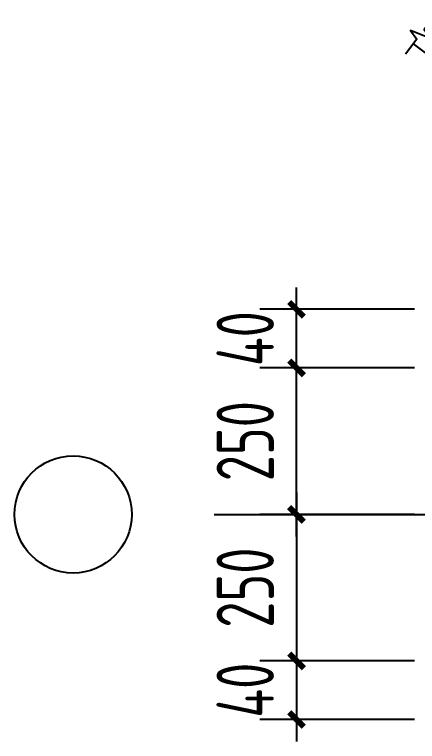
# Model space of a CAD drawing. Extents: x 899043 to 2598688, y -137197 to 211789.
# Drawn here: x 1466300 to 1469991, y 109469 to 116124 of the extents above; entities that cross this region are included whole.
import ezdxf

# ---------------------------------------------------------------- set-up
doc = ezdxf.new("R2010")
doc.units = 0
doc.header["$LTSCALE"] = 1500
doc.header["$MEASUREMENT"] = 0
doc.linetypes.add('DOTE', pattern=[2.42, 2, -0.2, 0.02, -0.2])
for name, color, linetype in [('AXIS', 3, 'Continuous'), ('DOTE', 1, 'Continuous'), ('PUB_DIM', 3, 'Continuous'), ('THIN', 7, 'Continuous'), ('钢板', 4, 'Continuous')]:
    doc.layers.add(name, color=color, linetype=linetype)
doc.styles.add('TSSD_Dimension', font='Tssdeng.shx', dxfattribs={"width": 0.7, "bigfont": 'hztxt.shx'})

# ---------------------------------------------------------------- blocks, each defined once
blk = doc.blocks.new('_ArchTick')
at = {"color": 0, "linetype": 'ByBlock', "const_width": 0.4}
blk.add_lwpolyline([(-0.5, -0.5), (0.5, 0.5)], dxfattribs=at)

msp = doc.modelspace()

# ---------------------------------------------------------------- linework, layer by layer
at = {"layer": 'AXIS'}
msp.add_circle((1466836.8, 111547.7), 536.4, dxfattribs=at)
at = {"layer": 'DOTE', "color": 251, "linetype": 'DOTE'}
msp.add_line((1468130.2, 111547.7), (1476243.7, 111547.7), dxfattribs=at)
at = {"layer": 'PUB_DIM'}
for p, q in [((1468882.7, 112687.5), (1468882.7, 113626.2)), ((1469963.2, 113425), (1468547.5, 113425)), ((1468882.7, 111346.5), (1468882.7, 113089.8)), ((1469963.2, 112888.7), (1468547.5, 112888.7)), ((1469963.2, 112888.7), (1468547.5, 112888.7)), ((1468882.7, 111748.8), (1468882.7, 110005.6)), ((1469963.2, 111547.7), (1468547.5, 111547.7)), ((1469963.2, 111547.7), (1468547.5, 111547.7)), ((1468882.7, 110407.9), (1468882.7, 109469.2)), ((1469963.2, 110206.7), (1468547.5, 110206.7)), ((1469963.2, 110206.7), (1468547.5, 110206.7)), ((1469963.2, 109670.3), (1468547.5, 109670.3))]:
    msp.add_line(p, q, dxfattribs=at)
at = {"layer": 'THIN'}
msp.add_lwpolyline([(1470154.4, 116123.6), (1470051.6, 115986.1), (1470109.2, 115905.5), (1469927.1, 115977.4), (1469984.7, 115896.8), (1469881.9, 115759.4)], dxfattribs=at)
at = {"layer": '钢板', "color": 4}
msp.add_line((1473497, 113204.4), (1469953.9, 115855.6), dxfattribs=at)

# ---------------------------------------------------------------- block references
at = {"layer": 'PUB_DIM', "xscale": 134.0966800589231, "yscale": 134.0966800589231, "zscale": 134.0966800589113}
for p, rotation in [((1468882.7, 113425), 90), ((1468882.7, 112888.7), 90), ((1468882.7, 112888.7), 270), ((1468882.7, 111547.7), 270), ((1468882.7, 111547.7), 90), ((1468882.7, 110206.7), 90), ((1468882.7, 110206.7), 270), ((1468882.7, 109670.3), 270)]:
    msp.add_blockref('_ArchTick', p, dxfattribs=dict(at, rotation=rotation))

# ---------------------------------------------------------------- texts
at = {"layer": 'PUB_DIM', "color": 7, "char_height": 525, "attachment_point": 5, "rotation": 90, "style": 'TSSD_Dimension'}
for s, insert in [('40', (1468413.4, 113156.8)), ('250', (1468413.4, 112218.2)), ('250', (1468413.4, 110877.2)), ('40', (1468413.4, 109938.5))]:
    msp.add_mtext(s, dxfattribs=dict(at, insert=insert))

doc.saveas('drawing.dxf')
